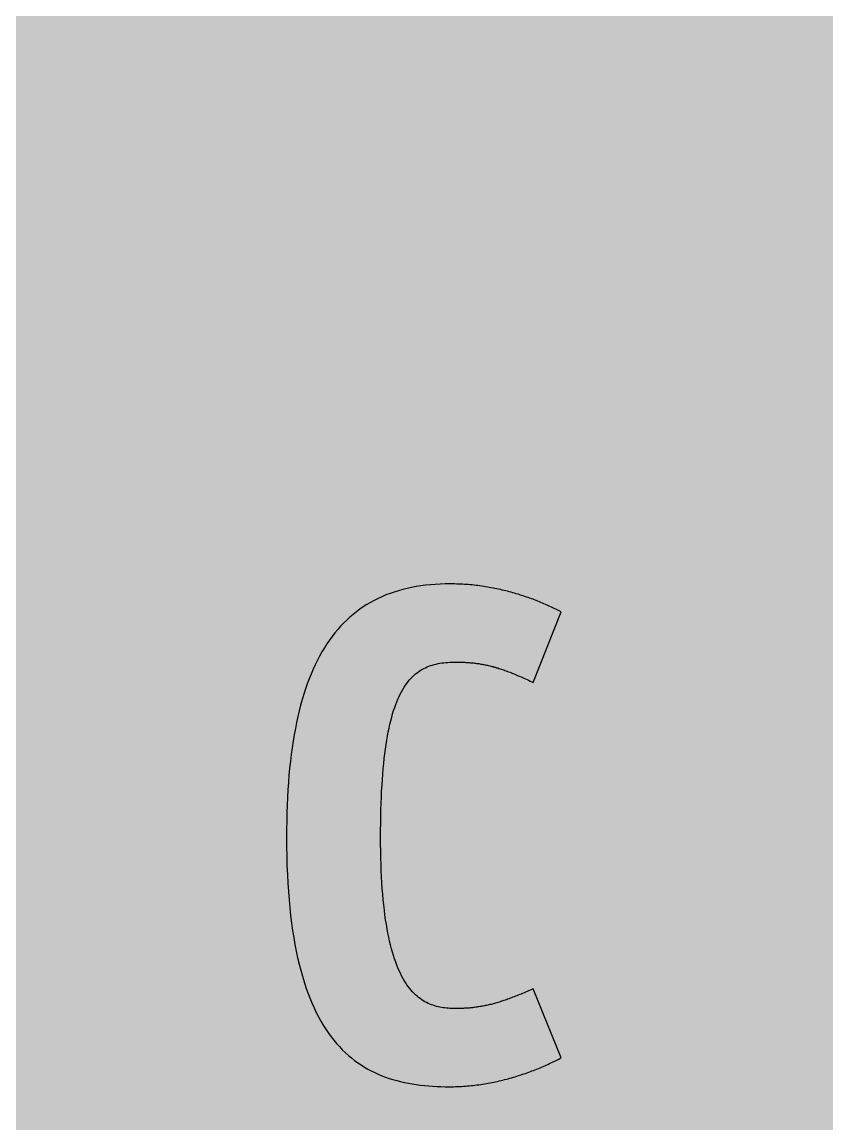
# Model space of a CAD drawing. Header units: millimetres. Extents: x 0 to 212, y 0 to 212.
# Drawn here: x 102.1 to 147.8, y 86.5 to 149.1 of the extents above; entities that cross this region are included whole.
import ezdxf

# ---------------------------------------------------------------- set-up
doc = ezdxf.new("R2010")
doc.units = ezdxf.units.MM

msp = doc.modelspace()

# ---------------------------------------------------------------- hatches: boundary and pattern name
for color, points in [(254, [(14.1633, 0.0536), (13.9878, 0.0533), (13.8125, 0.0559), (13.6373, 0.061), (13.462, 0.0686), (13.2893, 0.0787), (13.114, 0.0914), (12.9413, 0.1041), (12.7686, 0.1219), (12.5959, 0.1397), (12.4231, 0.16), (12.2504, 0.1829), (12.0777, 0.2057), (11.9075, 0.2337), (11.7373, 0.2616), (11.5672, 0.2921), (11.397, 0.3251), (11.2268, 0.3607), (11.0592, 0.3988), (10.8915, 0.4369), (10.7239, 0.4775), (10.5562, 0.5207), (10.3886, 0.5664), (10.2235, 0.6121), (10.0584, 0.6629), (9.8933, 0.7137), (9.7307, 0.7671), (9.5682, 0.8204), (9.4056, 0.8788), (9.2431, 0.9373), (9.083, 0.9982), (8.923, 1.0617), (8.763, 1.1252), (8.6055, 1.1938), (8.4455, 1.2624), (8.2906, 1.331), (8.1331, 1.4046), (7.9781, 1.4783), (7.8232, 1.5545), (7.6708, 1.6332), (7.5184, 1.7145), (7.366, 1.7958), (7.2161, 1.8796), (7.0663, 1.966), (6.919, 2.0523), (6.7716, 2.1438), (6.6243, 2.2352), (6.4795, 2.3266), (6.3348, 2.4232), (6.19, 2.5197), (6.0477, 2.6187), (5.908, 2.7178), (5.7683, 2.8194), (5.6286, 2.9235), (5.4915, 3.0302), (5.3543, 3.1369), (5.2197, 3.2461), (5.0851, 3.3579), (4.953, 3.4722), (4.8209, 3.5865), (4.6914, 3.7033), (4.5644, 3.8202), (4.4348, 3.9395), (4.3104, 4.0615), (4.1859, 4.1859), (4.0615, 4.3104), (3.9395, 4.4348), (3.8202, 4.5618), (3.7033, 4.6914), (3.5865, 4.8209), (3.4722, 4.953), (3.3579, 5.0851), (3.2487, 5.2197), (3.1369, 5.3543), (3.0302, 5.4915), (2.9235, 5.6286), (2.8194, 5.7683), (2.7178, 5.908), (2.6187, 6.0477), (2.5197, 6.19), (2.4232, 6.3348), (2.3266, 6.477), (2.2352, 6.6243), (2.1438, 6.7691), (2.0523, 6.9164), (1.966, 7.0663), (1.8796, 7.2161), (1.7958, 7.366), (1.7145, 7.5184), (1.6332, 7.6708), (1.5545, 7.8232), (1.4783, 7.9781), (1.4046, 8.1331), (1.331, 8.2906), (1.2598, 8.4455), (1.1913, 8.603), (1.1252, 8.763), (1.0592, 8.923), (0.9982, 9.083), (0.9373, 9.2431), (0.8763, 9.4056), (0.8204, 9.5682), (0.7645, 9.7307), (0.7112, 9.8933), (0.6604, 10.0584), (0.6121, 10.2235), (0.5639, 10.3911), (0.5207, 10.5562), (0.4775, 10.7239), (0.4343, 10.8915), (0.3962, 11.0592), (0.3607, 11.2268), (0.3251, 11.397), (0.2921, 11.5672), (0.2616, 11.7373), (0.2311, 11.9075), (0.2057, 12.0802), (0.1803, 12.2504), (0.1575, 12.4231), (0.1372, 12.5959), (0.1194, 12.7686), (0.1041, 12.9413), (0.0889, 13.1166), (0.0787, 13.2893), (0.0686, 13.4645), (0.061, 13.6373), (0.0559, 13.8125), (0.0508, 13.9878), (0.0508, 14.163), (0.0522, 197.6092), (0.0508, 197.7822), (0.0559, 197.9574), (0.061, 198.1327), (0.0686, 198.308), (0.0787, 198.4807), (0.0889, 198.6559), (0.1041, 198.8287), (0.1194, 199.0014), (0.1372, 199.1741), (0.1575, 199.3468), (0.1803, 199.5195), (0.2057, 199.6923), (0.2311, 199.8624), (0.2616, 200.0326), (0.2921, 200.2028), (0.3251, 200.373), (0.3607, 200.5432), (0.3962, 200.7108), (0.4343, 200.8784), (0.4775, 201.0461), (0.5207, 201.2137), (0.5639, 201.3814), (0.6121, 201.5465), (0.6604, 201.7116), (0.7112, 201.8767), (0.7645, 202.0392), (0.8204, 202.2018), (0.8763, 202.3643), (0.9373, 202.5269), (0.9982, 202.6869), (1.0592, 202.8469), (1.1252, 203.007), (1.1913, 203.1644), (1.2598, 203.3245), (1.331, 203.4794), (1.4046, 203.6369), (1.4783, 203.7918), (1.5545, 203.9468), (1.6332, 204.0992), (1.7145, 204.2516), (1.7958, 204.404), (1.8796, 204.5538), (1.966, 204.7037), (2.0523, 204.851), (2.1438, 204.9983), (2.2352, 205.1456), (2.3266, 205.2904), (2.4232, 205.4352), (2.5197, 205.58), (2.6187, 205.7222), (2.7178, 205.8619), (2.8194, 206.0016), (2.9235, 206.1413), (3.0302, 206.2785), (3.1369, 206.4156), (3.2487, 206.5503), (3.3579, 206.6849), (3.4722, 206.817), (3.5865, 206.949), (3.7033, 207.0786), (3.8202, 207.2056), (3.9395, 207.3351), (4.0615, 207.4596), (4.1859, 207.584), (4.3104, 207.7085), (4.4348, 207.8304), (4.5644, 207.9498), (4.6914, 208.0666), (4.8209, 208.1835), (4.953, 208.2978), (5.0851, 208.4121), (5.2197, 208.5213), (5.3543, 208.6331), (5.4915, 208.7397), (5.6286, 208.8464), (5.7683, 208.9506), (5.908, 209.0522), (6.0477, 209.1512), (6.19, 209.2503), (6.3348, 209.3468), (6.4795, 209.4433), (6.6243, 209.5348), (6.7716, 209.6262), (6.919, 209.7176), (7.0663, 209.804), (7.2161, 209.8904), (7.366, 209.9742), (7.5184, 210.0555), (7.6708, 210.1367), (7.8232, 210.2155), (7.9781, 210.2917), (8.1331, 210.3653), (8.2906, 210.439), (8.4455, 210.5101), (8.6055, 210.5787), (8.763, 210.6447), (8.923, 210.7108), (9.083, 210.7717), (9.2431, 210.8327), (9.4056, 210.8937), (9.5682, 210.9495), (9.7307, 211.0054), (9.8933, 211.0588), (10.0584, 211.1096), (10.2235, 211.1578), (10.3886, 211.2061), (10.5562, 211.2493), (10.7239, 211.2924), (10.8915, 211.3356), (11.0592, 211.3737), (11.2268, 211.4093), (11.397, 211.4448), (11.5672, 211.4779), (11.7373, 211.5083), (11.9075, 211.5388), (12.0777, 211.5642), (12.2504, 211.5896), (12.4231, 211.6125), (12.5959, 211.6328), (12.7686, 211.6506), (12.9413, 211.6658), (13.114, 211.6811), (13.2893, 211.6912), (13.462, 211.7014), (13.6373, 211.709), (13.8125, 211.7141), (13.9878, 211.7192), (14.163, 211.7192), (197.6078, 211.7203), (197.7822, 211.7192), (197.9574, 211.7141), (198.1327, 211.709), (198.3054, 211.7014), (198.4807, 211.6912), (198.6534, 211.6811), (198.8287, 211.6658), (199.0014, 211.6506), (199.1741, 211.6328), (199.3468, 211.6125), (199.5195, 211.5896), (199.6897, 211.5642), (199.8624, 211.5388), (200.0326, 211.5083), (200.2028, 211.4779), (200.373, 211.4448), (200.5432, 211.4093), (200.7108, 211.3737), (200.8784, 211.3356), (201.0461, 211.2924), (201.2137, 211.2493), (201.3788, 211.2061), (201.5465, 211.1578), (201.7116, 211.1096), (201.8767, 211.0588), (202.0392, 211.0054), (202.2018, 210.9495), (202.3643, 210.8937), (202.5269, 210.8327), (202.6869, 210.7717), (202.8469, 210.7108), (203.007, 210.6447), (203.167, 210.5787), (203.3245, 210.5101), (203.4794, 210.439), (203.6369, 210.3653), (203.7918, 210.2917), (203.9468, 210.2155), (204.0992, 210.1367), (204.2516, 210.0555), (204.404, 209.9742), (204.5538, 209.8904), (204.7037, 209.804), (204.8535, 209.7176), (205.0009, 209.6262), (205.1456, 209.5348), (205.293, 209.4433), (205.4352, 209.3468), (205.58, 209.2503), (205.7222, 209.1512), (205.8619, 209.0522), (206.0016, 208.9506), (206.1413, 208.8464), (206.2785, 208.7397), (206.4156, 208.6331), (206.5503, 208.5213), (206.6849, 208.4121), (206.817, 208.2978), (206.949, 208.1835), (207.0786, 208.0666), (207.2081, 207.9498), (207.3351, 207.8304), (207.4596, 207.7085), (207.584, 207.584), (207.7085, 207.4596), (207.8304, 207.3351), (207.9498, 207.2056), (208.0666, 207.0786), (208.1835, 206.949), (208.2978, 206.817), (208.4121, 206.6849), (208.5238, 206.5503), (208.6331, 206.4156), (208.7397, 206.2785), (208.8464, 206.1413), (208.9506, 206.0016), (209.0522, 205.8619), (209.1512, 205.7222), (209.2503, 205.58), (209.3468, 205.4352), (209.4433, 205.2904), (209.5348, 205.1456), (209.6262, 204.9983), (209.7176, 204.851), (209.804, 204.7037), (209.8904, 204.5538), (209.9742, 204.404), (210.0555, 204.2516), (210.1367, 204.0992), (210.2155, 203.9468), (210.2917, 203.7918), (210.3653, 203.6369), (210.439, 203.4794), (210.5076, 203.3245), (210.5762, 203.1644), (210.6447, 203.007), (210.7082, 202.8469), (210.7717, 202.6869), (210.8327, 202.5269), (210.8911, 202.3643), (210.9495, 202.2018), (211.0029, 202.0392), (211.0562, 201.8767), (211.107, 201.7116), (211.1578, 201.5465), (211.2035, 201.3814), (211.2493, 201.2137), (211.2924, 201.0461), (211.3331, 200.8784), (211.3712, 200.7108), (211.4093, 200.5432), (211.4448, 200.373), (211.4779, 200.2028), (211.5083, 200.0326), (211.5363, 199.8624), (211.5642, 199.6923), (211.5871, 199.5195), (211.6099, 199.3468), (211.6303, 199.1741), (211.648, 199.0014), (211.6658, 198.8287), (211.6785, 198.6559), (211.6912, 198.4807), (211.7014, 198.308), (211.709, 198.1327), (211.7141, 197.9574), (211.7166, 197.7822), (211.7166, 197.6069), (211.7189, 14.1647), (211.7166, 13.9878), (211.7141, 13.8125), (211.709, 13.6373), (211.7014, 13.4645), (211.6912, 13.2893), (211.6785, 13.1166), (211.6658, 12.9413), (211.648, 12.7686), (211.6303, 12.5959), (211.6099, 12.4231), (211.5871, 12.2504), (211.5642, 12.0802), (211.5363, 11.9075), (211.5083, 11.7373), (211.4779, 11.5672), (211.4448, 11.397), (211.4093, 11.2268), (211.3712, 11.0592), (211.3331, 10.8915), (211.2924, 10.7239), (211.2493, 10.5562), (211.2035, 10.3911), (211.1578, 10.2235), (211.107, 10.0584), (211.0562, 9.8933), (211.0029, 9.7307), (210.9495, 9.5682), (210.8911, 9.4056), (210.8327, 9.2431), (210.7717, 9.083), (210.7082, 8.923), (210.6447, 8.763), (210.5762, 8.603), (210.5076, 8.4455), (210.439, 8.2906), (210.3653, 8.1331), (210.2917, 7.9781), (210.2155, 7.8232), (210.1367, 7.6708), (210.0555, 7.5184), (209.9742, 7.366), (209.8904, 7.2161), (209.804, 7.0663), (209.7176, 6.9164), (209.6262, 6.7691), (209.5348, 6.6243), (209.4433, 6.477), (209.3468, 6.3348), (209.2503, 6.19), (209.1512, 6.0477), (209.0522, 5.908), (208.9506, 5.7683), (208.8464, 5.6286), (208.7397, 5.4915), (208.6331, 5.3543), (208.5238, 5.2197), (208.4121, 5.0851), (208.2978, 4.953), (208.1835, 4.8209), (208.0666, 4.6914), (207.9498, 4.5618), (207.8304, 4.4348), (207.7085, 4.3104), (207.584, 4.1859), (207.4596, 4.0615), (207.3351, 3.9395), (207.2081, 3.8202), (207.0786, 3.7033), (206.949, 3.5865), (206.817, 3.4722), (206.6849, 3.3579), (206.5503, 3.2461), (206.4156, 3.1369), (206.2785, 3.0302), (206.1413, 2.9235), (206.0016, 2.8194), (205.8619, 2.7178), (205.7222, 2.6187), (205.58, 2.5197), (205.4352, 2.4232), (205.293, 2.3266), (205.1456, 2.2352), (205.0009, 2.1438), (204.8535, 2.0523), (204.7037, 1.966), (204.5538, 1.8796), (204.404, 1.7958), (204.2516, 1.7145), (204.0992, 1.6332), (203.9468, 1.5545), (203.7918, 1.4783), (203.6369, 1.4046), (203.4794, 1.331), (203.3245, 1.2624), (203.167, 1.1938), (203.007, 1.1252), (202.8469, 1.0617), (202.6869, 0.9982), (202.5269, 0.9373), (202.3643, 0.8788), (202.2018, 0.8204), (202.0392, 0.7671), (201.8767, 0.7137), (201.7116, 0.6629), (201.5465, 0.6121), (201.3788, 0.5664), (201.2137, 0.5207), (201.0461, 0.4775), (200.8784, 0.4369), (200.7108, 0.3988), (200.5432, 0.3607), (200.373, 0.3251), (200.2028, 0.2921), (200.0326, 0.2616), (199.8624, 0.2337), (199.6897, 0.2057), (199.5195, 0.1829), (199.3468, 0.16), (199.1741, 0.1397), (199.0014, 0.1219), (198.8287, 0.1041), (198.6534, 0.0914), (198.4807, 0.0787), (198.3054, 0.0686), (198.1327, 0.061), (197.9574, 0.0559), (197.7822, 0.0533), (197.6069, 0.0533)]), (144, [(14.1633, 5.3453), (13.9344, 5.3467), (13.7084, 5.3543), (13.4849, 5.3696), (13.2613, 5.3899), (13.0378, 5.4153), (12.8194, 5.4458), (12.6009, 5.4813), (12.385, 5.522), (12.1717, 5.5702), (11.9583, 5.621), (11.7475, 5.6794), (11.5392, 5.7404), (11.3335, 5.8064), (11.1303, 5.8801), (10.9296, 5.9563), (10.729, 6.0376), (10.5334, 6.1239), (10.3378, 6.2128), (10.1473, 6.3094), (9.9593, 6.4084), (9.7714, 6.5126), (9.5885, 6.6218), (9.4082, 6.7335), (9.2304, 6.8504), (9.0576, 6.9698), (8.8849, 7.0968), (8.7173, 7.2238), (8.5522, 7.3584), (8.3896, 7.4955), (8.2321, 7.6352), (8.0772, 7.78), (7.9273, 7.9273), (7.7775, 8.0772), (7.6352, 8.2321), (7.493, 8.3922), (7.3558, 8.5522), (7.2238, 8.7173), (7.0942, 8.8875), (6.9698, 9.0576), (6.8504, 9.2329), (6.7335, 9.4107), (6.6192, 9.591), (6.5126, 9.7739), (6.4084, 9.9593), (6.3068, 10.1473), (6.2128, 10.3403), (6.1214, 10.5334), (6.035, 10.7315), (5.9538, 10.9296), (5.8776, 11.1303), (5.8064, 11.3335), (5.7404, 11.5418), (5.6769, 11.75), (5.621, 11.9583), (5.5677, 12.1717), (5.522, 12.385), (5.4813, 12.6009), (5.4432, 12.8194), (5.4127, 13.0404), (5.3873, 13.2613), (5.3696, 13.4849), (5.3543, 13.7084), (5.3467, 13.937), (5.3416, 14.163), (5.3439, 197.6092), (5.3467, 197.8355), (5.3543, 198.0616), (5.3696, 198.2851), (5.3873, 198.5086), (5.4127, 198.7321), (5.4432, 198.9506), (5.4813, 199.169), (5.522, 199.3849), (5.5677, 199.5983), (5.621, 199.8116), (5.6769, 200.0225), (5.7404, 200.2307), (5.8064, 200.4365), (5.8776, 200.6397), (5.9538, 200.8403), (6.035, 201.041), (6.1214, 201.2366), (6.2128, 201.4322), (6.3068, 201.6227), (6.4084, 201.8106), (6.5126, 201.9986), (6.6192, 202.1815), (6.7335, 202.3618), (6.8504, 202.5396), (6.9698, 202.7123), (7.0942, 202.885), (7.2238, 203.0527), (7.3558, 203.2178), (7.493, 203.3803), (7.6352, 203.5378), (7.7775, 203.6928), (7.9273, 203.8426), (8.0772, 203.9925), (8.2321, 204.1347), (8.3896, 204.277), (8.5522, 204.4141), (8.7173, 204.5462), (8.8849, 204.6757), (9.0576, 204.8002), (9.2304, 204.9196), (9.4082, 205.0364), (9.5885, 205.1507), (9.7714, 205.2574), (9.9593, 205.3615), (10.1473, 205.4631), (10.3378, 205.5571), (10.5334, 205.6486), (10.729, 205.7349), (10.9296, 205.8162), (11.1303, 205.8924), (11.3335, 205.9635), (11.5392, 206.0296), (11.7475, 206.0931), (11.9583, 206.1489), (12.1717, 206.2023), (12.385, 206.248), (12.6009, 206.2886), (12.8194, 206.3267), (13.0378, 206.3572), (13.2613, 206.3826), (13.4849, 206.4004), (13.7084, 206.4156), (13.9344, 206.4233), (14.163, 206.4283), (197.6078, 206.4286), (197.833, 206.4233), (198.0616, 206.4156), (198.2851, 206.4004), (198.5086, 206.3826), (198.7296, 206.3572), (198.9506, 206.3267), (199.169, 206.2886), (199.3849, 206.248), (199.5983, 206.2023), (199.8116, 206.1489), (200.0199, 206.0931), (200.2282, 206.0296), (200.4365, 205.9635), (200.6397, 205.8924), (200.8403, 205.8162), (201.0385, 205.7349), (201.2366, 205.6486), (201.4296, 205.5571), (201.6227, 205.4631), (201.8106, 205.3615), (201.996, 205.2574), (202.1789, 205.1507), (202.3593, 205.0364), (202.5371, 204.9196), (202.7123, 204.8002), (202.8825, 204.6757), (203.0527, 204.5462), (203.2178, 204.4141), (203.3778, 204.277), (203.5378, 204.1347), (203.6928, 203.9925), (203.8426, 203.8426), (203.9899, 203.6928), (204.1347, 203.5378), (204.2744, 203.3803), (204.4116, 203.2178), (204.5462, 203.0527), (204.6732, 202.885), (204.8002, 202.7123), (204.9196, 202.5396), (205.0364, 202.3618), (205.1482, 202.1815), (205.2574, 201.9986), (205.3615, 201.8106), (205.4606, 201.6227), (205.5571, 201.4322), (205.646, 201.2366), (205.7324, 201.041), (205.8137, 200.8403), (205.8899, 200.6397), (205.9635, 200.4365), (206.0296, 200.2307), (206.0905, 200.0225), (206.1489, 199.8116), (206.1997, 199.5983), (206.248, 199.3849), (206.2886, 199.169), (206.3242, 198.9506), (206.3547, 198.7321), (206.3801, 198.5086), (206.4004, 198.2851), (206.4156, 198.0616), (206.4233, 197.8355), (206.4258, 197.6069), (206.4272, 14.1647), (206.4233, 13.937), (206.4156, 13.7084), (206.4004, 13.4849), (206.3801, 13.2613), (206.3547, 13.0404), (206.3242, 12.8194), (206.2886, 12.6009), (206.248, 12.385), (206.1997, 12.1717), (206.1489, 11.9583), (206.0905, 11.75), (206.0296, 11.5418), (205.9635, 11.3335), (205.8899, 11.1303), (205.8137, 10.9296), (205.7324, 10.7315), (205.646, 10.5334), (205.5571, 10.3403), (205.4606, 10.1473), (205.3615, 9.9593), (205.2574, 9.7739), (205.1482, 9.591), (205.0364, 9.4107), (204.9196, 9.2329), (204.8002, 9.0576), (204.6732, 8.8875), (204.5462, 8.7173), (204.4116, 8.5522), (204.2744, 8.3922), (204.1347, 8.2321), (203.9899, 8.0772), (203.8426, 7.9273), (203.6928, 7.78), (203.5378, 7.6352), (203.3778, 7.4955), (203.2178, 7.3584), (203.0527, 7.2238), (202.8825, 7.0968), (202.7123, 6.9698), (202.5371, 6.8504), (202.3593, 6.7335), (202.1789, 6.6218), (201.996, 6.5126), (201.8106, 6.4084), (201.6227, 6.3094), (201.4296, 6.2128), (201.2366, 6.1239), (201.0385, 6.0376), (200.8403, 5.9563), (200.6397, 5.8801), (200.4365, 5.8064), (200.2282, 5.7404), (200.0199, 5.6794), (199.8116, 5.621), (199.5983, 5.5702), (199.3849, 5.522), (199.169, 5.4813), (198.9506, 5.4458), (198.7296, 5.4153), (198.5086, 5.3899), (198.2851, 5.3696), (198.0616, 5.3543), (197.833, 5.3467), (197.6069, 5.3442)]), (254, [(31.8022, 179.9703), (179.9689, 179.9703), (179.9689, 31.8036), (31.8022, 31.8036)]), (59, [(126.6832, 93.0448), (126.586, 93.0453), (126.4869, 93.0478), (126.3904, 93.0504), (126.2939, 93.058), (126.1974, 93.0656), (126.1008, 93.0758), (126.0043, 93.0885), (125.9078, 93.1037), (125.8113, 93.1215), (125.7148, 93.1418), (125.6208, 93.1672), (125.5243, 93.1951), (125.4303, 93.2256), (125.3363, 93.2586), (125.2423, 93.2967), (125.1483, 93.3374), (125.0569, 93.3831), (124.9655, 93.4314), (124.874, 93.4847), (124.7851, 93.5431), (124.6962, 93.6066), (124.6073, 93.6727), (124.521, 93.7463), (124.4346, 93.8225), (124.3508, 93.9038), (124.267, 93.9927), (124.1831, 94.0841), (124.1019, 94.1832), (124.0231, 94.2873), (123.9444, 94.3991), (123.8656, 94.5159), (123.792, 94.6379), (123.7158, 94.7674), (123.6447, 94.902), (123.5735, 95.0443), (123.5024, 95.1941), (123.4364, 95.3516), (123.3703, 95.5142), (123.3068, 95.6843), (123.2433, 95.8621), (123.1824, 96.0476), (123.124, 96.2431), (123.0681, 96.4438), (123.0147, 96.6546), (122.9614, 96.8705), (122.9131, 97.0966), (122.8649, 97.3328), (122.8192, 97.5766), (122.776, 97.8281), (122.7353, 98.0897), (122.6972, 98.359), (122.6617, 98.6409), (122.6287, 98.9305), (122.5982, 99.2276), (122.5702, 99.5375), (122.5448, 99.855), (122.5245, 100.1852), (122.5042, 100.523), (122.4864, 100.8736), (122.4737, 101.2317), (122.4636, 101.6025), (122.4559, 101.9835), (122.4509, 102.3772), (122.4483, 102.7811), (122.4509, 103.1875), (122.4534, 103.5812), (122.461, 103.9673), (122.4686, 104.3407), (122.4813, 104.7039), (122.494, 105.0544), (122.5093, 105.3973), (122.5296, 105.73), (122.5499, 106.0526), (122.5728, 106.365), (122.5982, 106.6673), (122.6261, 106.9594), (122.6566, 107.2439), (122.6896, 107.5182), (122.7252, 107.7849), (122.7607, 108.0414), (122.8014, 108.2878), (122.842, 108.5266), (122.8852, 108.7577), (122.9309, 108.9812), (122.9792, 109.1946), (123.03, 109.4003), (123.0808, 109.5985), (123.1341, 109.789), (123.19, 109.9718), (123.2484, 110.1471), (123.3094, 110.3147), (123.3703, 110.4748), (123.4364, 110.6272), (123.5024, 110.7745), (123.5685, 110.9142), (123.6396, 111.0488), (123.7107, 111.1758), (123.7844, 111.2977), (123.8606, 111.412), (123.9368, 111.5187), (124.0155, 111.6228), (124.0968, 111.7194), (124.1781, 111.8108), (124.2619, 111.8972), (124.3482, 111.9784), (124.4346, 112.0546), (124.5235, 112.1258), (124.6149, 112.1918), (124.7064, 112.2528), (124.8004, 112.3086), (124.8969, 112.362), (124.9934, 112.4102), (125.0925, 112.4534), (125.1915, 112.4941), (125.2931, 112.5296), (125.3947, 112.5626), (125.4989, 112.5931), (125.6055, 112.6185), (125.7122, 112.6414), (125.8214, 112.6617), (125.9307, 112.6795), (126.0424, 112.6922), (126.1542, 112.7049), (126.2685, 112.7125), (126.3828, 112.7201), (126.4996, 112.7252), (126.6165, 112.7277), (126.7333, 112.7277), (126.7993, 112.7277), (126.8628, 112.7277), (126.9263, 112.7277), (126.9873, 112.7252), (127.0508, 112.7252), (127.1143, 112.7227), (127.1753, 112.7201), (127.2362, 112.7176), (127.2997, 112.715), (127.3607, 112.7125), (127.4216, 112.7074), (127.4826, 112.7023), (127.5436, 112.6973), (127.6045, 112.6922), (127.6655, 112.6871), (127.7239, 112.682), (127.7849, 112.6744), (127.8458, 112.6668), (127.9068, 112.6592), (127.9677, 112.6515), (128.0287, 112.6414), (128.0897, 112.6312), (128.1506, 112.6211), (128.2116, 112.6109), (128.2725, 112.6007), (128.336, 112.588), (128.397, 112.5753), (128.458, 112.5626), (128.5215, 112.5499), (128.585, 112.5347), (128.6485, 112.5195), (128.712, 112.5042), (128.7755, 112.4864), (128.839, 112.4712), (128.905, 112.4509), (128.971, 112.4331), (129.0371, 112.4128), (129.1031, 112.395), (129.1717, 112.3721), (129.2377, 112.3518), (129.3063, 112.329), (129.3749, 112.3061), (129.446, 112.2807), (129.5171, 112.2553), (129.5883, 112.2299), (129.6594, 112.2045), (129.733, 112.1766), (129.8067, 112.1486), (129.8804, 112.1181), (129.9566, 112.0877), (130.0328, 112.0572), (130.1115, 112.0242), (130.1902, 111.9937), (130.269, 111.9581), (130.3503, 111.9226), (130.4315, 111.887), (130.5128, 111.8514), (130.5966, 111.8133), (130.683, 111.7752), (130.7694, 111.7346), (130.8557, 111.694), (130.9446, 111.6508), (131.0335, 111.6076), (131.125, 111.5644), (132.7146, 115.5869), (132.6363, 115.6259), (132.5575, 115.664), (132.4788, 115.7046), (132.4, 115.7427), (132.3188, 115.7808), (132.2375, 115.8215), (132.1537, 115.8596), (132.0724, 115.8977), (131.9886, 115.9358), (131.9047, 115.9739), (131.8184, 116.0094), (131.732, 116.0475), (131.6457, 116.0831), (131.5568, 116.1186), (131.4704, 116.1567), (131.379, 116.1923), (131.2901, 116.2253), (131.1986, 116.2609), (131.1097, 116.2964), (131.0157, 116.3295), (130.9243, 116.3625), (130.8303, 116.3955), (130.7363, 116.4285), (130.6424, 116.4615), (130.5458, 116.492), (130.4519, 116.5225), (130.3553, 116.553), (130.2588, 116.5835), (130.1598, 116.6114), (130.0607, 116.6419), (129.9616, 116.6698), (129.8626, 116.6978), (129.7635, 116.7232), (129.6619, 116.7511), (129.5603, 116.7765), (129.4587, 116.8019), (129.3571, 116.8248), (129.253, 116.8502), (129.1514, 116.873), (129.0472, 116.8933), (128.9431, 116.9162), (128.8364, 116.9365), (128.7323, 116.9568), (128.6256, 116.9746), (128.5189, 116.9949), (128.4122, 117.0127), (128.3056, 117.028), (128.1963, 117.0432), (128.0897, 117.0584), (127.9804, 117.0737), (127.8712, 117.0864), (127.762, 117.0991), (127.6528, 117.1118), (127.541, 117.1219), (127.4293, 117.1321), (127.32, 117.1397), (127.2083, 117.1473), (127.0965, 117.155), (126.9848, 117.16), (126.8705, 117.1651), (126.7587, 117.1677), (126.6444, 117.1702), (126.5301, 117.1727), (126.4183, 117.1727), (126.1237, 117.1702), (125.8367, 117.16), (125.5522, 117.1448), (125.2753, 117.1219), (125.001, 117.094), (124.7318, 117.0584), (124.4676, 117.0178), (124.2085, 116.9695), (123.9545, 116.9137), (123.7056, 116.8527), (123.4592, 116.7867), (123.2179, 116.7105), (122.9843, 116.6292), (122.7531, 116.5428), (122.5271, 116.4463), (122.3061, 116.3447), (122.0876, 116.238), (121.8768, 116.1212), (121.6685, 115.9993), (121.4653, 115.8697), (121.2672, 115.7351), (121.0742, 115.5903), (120.8862, 115.4405), (120.7033, 115.283), (120.523, 115.1204), (120.3477, 114.9477), (120.1776, 114.7699), (120.0125, 114.5845), (119.8524, 114.3914), (119.6975, 114.1908), (119.5451, 113.9825), (119.3978, 113.7666), (119.2555, 113.5431), (119.1184, 113.3145), (118.9863, 113.0757), (118.8568, 112.8319), (118.7323, 112.5804), (118.6155, 112.3188), (118.4986, 112.0521), (118.3894, 111.7752), (118.2853, 111.4933), (118.1837, 111.2012), (118.0871, 110.904), (117.9957, 110.5967), (117.9068, 110.2843), (117.8255, 109.9617), (117.7468, 109.6315), (117.6731, 109.2937), (117.6045, 108.9482), (117.5385, 108.5926), (117.4775, 108.2319), (117.4217, 107.8611), (117.3709, 107.4852), (117.3251, 107.0966), (117.282, 106.7029), (117.2439, 106.3015), (117.2108, 105.8901), (117.1829, 105.471), (117.1575, 105.0442), (117.1372, 104.6074), (117.1219, 104.1629), (117.1118, 103.7107), (117.1042, 103.251), (117.1042, 102.7811), (117.1067, 102.2325), (117.1143, 101.6965), (117.1296, 101.1758), (117.1499, 100.6678), (117.1753, 100.1725), (117.2083, 99.6925), (117.2464, 99.2226), (117.287, 98.7679), (117.3353, 98.3259), (117.3912, 97.8941), (117.4496, 97.4776), (117.5131, 97.0712), (117.5817, 96.6749), (117.6579, 96.2939), (117.7366, 95.9231), (117.8204, 95.565), (117.9093, 95.217), (118.0033, 94.8792), (118.1024, 94.554), (118.2065, 94.2391), (118.3132, 93.9343), (118.4275, 93.6422), (118.5443, 93.3577), (118.6663, 93.0834), (118.7907, 92.8218), (118.9228, 92.5678), (119.0549, 92.3239), (119.1946, 92.0902), (119.3368, 91.8642), (119.4841, 91.6483), (119.634, 91.4425), (119.7889, 91.2444), (119.9464, 91.0565), (120.109, 90.8761), (120.2741, 90.7034), (120.4443, 90.5383), (120.617, 90.3834), (120.7922, 90.2335), (120.9726, 90.0938), (121.1555, 89.9617), (121.3409, 89.8347), (121.5288, 89.7179), (121.7219, 89.6061), (121.9175, 89.502), (122.1156, 89.4029), (122.3188, 89.3115), (122.522, 89.2277), (122.7277, 89.1489), (122.9385, 89.0753), (123.1519, 89.0092), (123.3653, 88.9483), (123.5837, 88.8924), (123.8021, 88.8416), (124.0257, 88.7984), (124.2492, 88.7578), (124.4778, 88.7222), (124.7064, 88.6917), (124.9375, 88.6663), (125.1687, 88.646), (125.4049, 88.6282), (125.6411, 88.6155), (125.8799, 88.6054), (126.1212, 88.6003), (126.3625, 88.6003), (126.4768, 88.6003), (126.5911, 88.6028), (126.7028, 88.6054), (126.8171, 88.6079), (126.9289, 88.613), (127.0406, 88.6181), (127.1524, 88.6257), (127.2642, 88.6333), (127.3734, 88.6409), (127.4851, 88.6511), (127.5944, 88.6612), (127.7036, 88.6739), (127.8128, 88.6866), (127.922, 88.6993), (128.0287, 88.7146), (128.1379, 88.7298), (128.2446, 88.7451), (128.3513, 88.7628), (128.458, 88.7806), (128.5646, 88.7984), (128.6688, 88.8187), (128.7729, 88.839), (128.8796, 88.8594), (128.9812, 88.8822), (129.0853, 88.9025), (129.1895, 88.9279), (129.2911, 88.9508), (129.3927, 88.9762), (129.4943, 89.0016), (129.5959, 89.027), (129.6975, 89.0549), (129.7965, 89.0829), (129.8956, 89.1108), (129.9947, 89.1388), (130.0937, 89.1692), (130.1928, 89.1997), (130.2893, 89.2302), (130.3858, 89.2607), (130.4823, 89.2937), (130.5789, 89.3242), (130.6754, 89.3572), (130.7694, 89.3928), (130.8633, 89.4258), (130.9573, 89.4613), (131.0513, 89.4944), (131.1427, 89.5299), (131.2367, 89.568), (131.3282, 89.6036), (131.4171, 89.6391), (131.5085, 89.6772), (131.5974, 89.7153), (131.6888, 89.7534), (131.7752, 89.7915), (131.8641, 89.8322), (131.953, 89.8703), (132.0394, 89.9109), (132.1257, 89.9516), (132.2121, 89.9897), (132.2959, 90.0303), (132.3823, 90.0735), (132.4661, 90.1141), (132.5474, 90.1548), (132.6312, 90.1979), (132.7125, 90.2386), (131.1271, 94.1571), (131.0335, 94.1172), (130.9446, 94.0791), (130.8557, 94.041), (130.7694, 94.0029), (130.683, 93.9673), (130.5992, 93.9317), (130.5154, 93.8987), (130.4341, 93.8657), (130.3528, 93.8327), (130.2715, 93.7997), (130.1928, 93.7692), (130.1166, 93.7387), (130.0378, 93.7082), (129.9616, 93.6803), (129.888, 93.6523), (129.8143, 93.6244), (129.7407, 93.599), (129.667, 93.5711), (129.5959, 93.5457), (129.5248, 93.5228), (129.4562, 93.4974), (129.3876, 93.4745), (129.319, 93.4542), (129.2504, 93.4314), (129.1819, 93.411), (129.1158, 93.3907), (129.0498, 93.3704), (128.9837, 93.3526), (128.9177, 93.3323), (128.8542, 93.3145), (128.7882, 93.2993), (128.7247, 93.2815), (128.6612, 93.2663), (128.5977, 93.251), (128.5342, 93.2358), (128.4732, 93.2231), (128.4097, 93.2078), (128.3462, 93.1951), (128.2852, 93.1824), (128.2217, 93.1723), (128.1608, 93.1596), (128.0998, 93.1494), (128.0363, 93.1393), (127.9754, 93.1316), (127.9119, 93.1215), (127.8509, 93.1139), (127.7874, 93.1062), (127.7264, 93.0986), (127.6629, 93.091), (127.5994, 93.0859), (127.5385, 93.0783), (127.475, 93.0732), (127.4115, 93.0681), (127.348, 93.0631), (127.2819, 93.0605), (127.2184, 93.0554), (127.1524, 93.0529), (127.0864, 93.0504), (127.0203, 93.0478), (126.9543, 93.0478), (126.8882, 93.0453), (126.8197, 93.0453), (126.7511, 93.0427), (126.6825, 93.0427)])]:
    msp.add_hatch(color=color).paths.add_polyline_path(points)
h = msp.add_hatch(color=59)
h.paths.add_polyline_path([(135.0437, 116.6453), (135.0437, 112.4119), (138.2187, 112.4119), (138.2187, 89.13), (143.4042, 89.13), (143.4042, 116.6453)])
edge = h.paths.add_edge_path(flags=16)
edge.add_line((137.2126, 125.324), (137.2133, 125.2271))
edge.add_line((137.2133, 125.2271), (137.2159, 125.1306))
edge.add_line((137.2159, 125.1306), (137.221, 125.0366))
edge.add_line((137.221, 125.0366), (137.2286, 124.9426))
edge.add_line((137.2286, 124.9426), (137.2387, 124.8486))
edge.add_line((137.2387, 124.8486), (137.2514, 124.7572))
edge.add_line((137.2514, 124.7572), (137.2641, 124.6657))
edge.add_line((137.2641, 124.6657), (137.2819, 124.5743))
edge.add_line((137.2819, 124.5743), (137.2997, 124.4854))
edge.add_line((137.2997, 124.4854), (137.32, 124.399))
edge.add_line((137.32, 124.399), (137.3429, 124.3101))
edge.add_line((137.3429, 124.3101), (137.3657, 124.2238))
edge.add_line((137.3657, 124.2238), (137.3937, 124.14))
edge.add_line((137.3937, 124.14), (137.4216, 124.0536))
edge.add_line((137.4216, 124.0536), (137.4521, 123.9723))
edge.add_line((137.4521, 123.9723), (137.4826, 123.8885))
edge.add_line((137.4826, 123.8885), (137.5181, 123.8098))
edge.add_line((137.5181, 123.8098), (137.5537, 123.7285))
edge.add_line((137.5537, 123.7285), (137.5918, 123.6497))
edge.add_line((137.5918, 123.6497), (137.6299, 123.5735))
edge.add_line((137.6299, 123.5735), (137.6705, 123.4973))
edge.add_line((137.6705, 123.4973), (137.7137, 123.4237))
edge.add_line((137.7137, 123.4237), (137.7594, 123.35))
edge.add_line((137.7594, 123.35), (137.8052, 123.2764))
edge.add_line((137.8052, 123.2764), (137.8534, 123.2052))
edge.add_line((137.8534, 123.2052), (137.9042, 123.1367))
edge.add_line((137.9042, 123.1367), (137.955, 123.0681))
edge.add_line((137.955, 123.0681), (138.0084, 123.002))
edge.add_line((138.0084, 123.002), (138.0642, 122.936))
edge.add_line((138.0642, 122.936), (138.1201, 122.8725))
edge.add_line((138.1201, 122.8725), (138.1785, 122.8115))
edge.add_line((138.1785, 122.8115), (138.237, 122.7506))
edge.add_line((138.237, 122.7506), (138.2979, 122.6896))
edge.add_line((138.2979, 122.6896), (138.3589, 122.6312))
edge.add_line((138.3589, 122.6312), (138.4249, 122.5753))
edge.add_line((138.4249, 122.5753), (138.4884, 122.522))
edge.add_line((138.4884, 122.522), (138.557, 122.4686))
edge.add_line((138.557, 122.4686), (138.623, 122.4178))
edge.add_line((138.623, 122.4178), (138.6942, 122.367))
edge.add_line((138.6942, 122.367), (138.7653, 122.3188))
edge.add_line((138.7653, 122.3188), (138.8364, 122.2731))
edge.add_line((138.8364, 122.2731), (138.9101, 122.2273))
edge.add_line((138.9101, 122.2273), (138.9837, 122.1842))
edge.add_line((138.9837, 122.1842), (139.0599, 122.1435))
edge.add_line((139.0599, 122.1435), (139.1387, 122.1029))
edge.add_line((139.1387, 122.1029), (139.2174, 122.0673))
edge.add_line((139.2174, 122.0673), (139.2961, 122.0318))
edge.add_line((139.2961, 122.0318), (139.3774, 121.9962))
edge.add_line((139.3774, 121.9962), (139.4587, 121.9657))
edge.add_line((139.4587, 121.9657), (139.5425, 121.9352))
edge.add_line((139.5425, 121.9352), (139.6263, 121.9073))
edge.add_line((139.6263, 121.9073), (139.7102, 121.8794))
edge.add_line((139.7102, 121.8794), (139.7965, 121.8565))
edge.add_line((139.7965, 121.8565), (139.8854, 121.8336))
edge.add_line((139.8854, 121.8336), (139.9743, 121.8133))
edge.add_line((139.9743, 121.8133), (140.0632, 121.7955))
edge.add_line((140.0632, 121.7955), (140.1521, 121.7778))
edge.add_line((140.1521, 121.7778), (140.2436, 121.7651))
edge.add_line((140.2436, 121.7651), (140.335, 121.7524))
edge.add_line((140.335, 121.7524), (140.429, 121.7422))
edge.add_line((140.429, 121.7422), (140.523, 121.7346))
edge.add_line((140.523, 121.7346), (140.6169, 121.7295))
edge.add_line((140.6169, 121.7295), (140.7135, 121.727))
edge.add_line((140.7135, 121.727), (140.81, 121.7244))
edge.add_line((140.81, 121.7244), (140.9065, 121.727))
edge.add_line((140.9065, 121.727), (141.0005, 121.7295))
edge.add_line((141.0005, 121.7295), (141.097, 121.7346))
edge.add_line((141.097, 121.7346), (141.191, 121.7422))
edge.add_line((141.191, 121.7422), (141.2824, 121.7524))
edge.add_line((141.2824, 121.7524), (141.3739, 121.7651))
edge.add_line((141.3739, 121.7651), (141.4653, 121.7778))
edge.add_line((141.4653, 121.7778), (141.5567, 121.7955))
edge.add_line((141.5567, 121.7955), (141.6456, 121.8133))
edge.add_line((141.6456, 121.8133), (141.7345, 121.8336))
edge.add_line((141.7345, 121.8336), (141.8209, 121.8565))
edge.add_line((141.8209, 121.8565), (141.9073, 121.8794))
edge.add_line((141.9073, 121.8794), (141.9936, 121.9073))
edge.add_line((141.9936, 121.9073), (142.0774, 121.9352))
edge.add_line((142.0774, 121.9352), (142.1613, 121.9657))
edge.add_line((142.1613, 121.9657), (142.2425, 121.9962))
edge.add_line((142.2425, 121.9962), (142.3238, 122.0318))
edge.add_line((142.3238, 122.0318), (142.4026, 122.0673))
edge.add_line((142.4026, 122.0673), (142.4813, 122.1029))
edge.add_line((142.4813, 122.1029), (142.56, 122.1435))
edge.add_line((142.56, 122.1435), (142.6362, 122.1842))
edge.add_line((142.6362, 122.1842), (142.7099, 122.2273))
edge.add_line((142.7099, 122.2273), (142.7836, 122.2731))
edge.add_line((142.7836, 122.2731), (142.8547, 122.3188))
edge.add_line((142.8547, 122.3188), (142.9258, 122.367))
edge.add_line((142.9258, 122.367), (142.9969, 122.4178))
edge.add_line((142.9969, 122.4178), (143.063, 122.4686))
edge.add_line((143.063, 122.4686), (143.1315, 122.522))
edge.add_line((143.1315, 122.522), (143.195, 122.5753))
edge.add_line((143.195, 122.5753), (143.2611, 122.6312))
edge.add_line((143.2611, 122.6312), (143.322, 122.6896))
edge.add_line((143.322, 122.6896), (143.383, 122.7506))
edge.add_line((143.383, 122.7506), (143.444, 122.8115))
edge.add_line((143.444, 122.8115), (143.4998, 122.8725))
edge.add_line((143.4998, 122.8725), (143.5557, 122.936))
edge.add_line((143.5557, 122.936), (143.6116, 123.002))
edge.add_line((143.6116, 123.002), (143.6649, 123.0681))
edge.add_line((143.6649, 123.0681), (143.7157, 123.1367))
edge.add_line((143.7157, 123.1367), (143.7665, 123.2052))
edge.add_line((143.7665, 123.2052), (143.8148, 123.2764))
edge.add_line((143.8148, 123.2764), (143.8605, 123.35))
edge.add_line((143.8605, 123.35), (143.9062, 123.4237))
edge.add_line((143.9062, 123.4237), (143.9494, 123.4973))
edge.add_line((143.9494, 123.4973), (143.9901, 123.5735))
edge.add_line((143.9901, 123.5735), (144.0282, 123.6497))
edge.add_line((144.0282, 123.6497), (144.0663, 123.7285))
edge.add_line((144.0663, 123.7285), (144.1018, 123.8098))
edge.add_line((144.1018, 123.8098), (144.1374, 123.8885))
edge.add_line((144.1374, 123.8885), (144.1679, 123.9723))
edge.add_line((144.1679, 123.9723), (144.1983, 124.0536))
edge.add_line((144.1983, 124.0536), (144.2263, 124.14))
edge.add_line((144.2263, 124.14), (144.2542, 124.2238))
edge.add_line((144.2542, 124.2238), (144.2771, 124.3101))
edge.add_line((144.2771, 124.3101), (144.2999, 124.399))
edge.add_line((144.2999, 124.399), (144.3203, 124.4854))
edge.add_line((144.3203, 124.4854), (144.338, 124.5743))
edge.add_line((144.338, 124.5743), (144.3558, 124.6657))
edge.add_line((144.3558, 124.6657), (144.3685, 124.7572))
edge.add_line((144.3685, 124.7572), (144.3812, 124.8486))
edge.add_line((144.3812, 124.8486), (144.3914, 124.9426))
edge.add_line((144.3914, 124.9426), (144.399, 125.0366))
edge.add_line((144.399, 125.0366), (144.4041, 125.1306))
edge.add_line((144.4041, 125.1306), (144.4092, 125.2271))
edge.add_line((144.4092, 125.2271), (144.4092, 125.3236))
edge.add_line((144.4092, 125.3236), (144.4092, 125.4201))
edge.add_line((144.4092, 125.4201), (144.4041, 125.5141))
edge.add_line((144.4041, 125.5141), (144.399, 125.6081))
edge.add_line((144.399, 125.6081), (144.3914, 125.7021))
edge.add_line((144.3914, 125.7021), (144.3812, 125.796))
edge.add_line((144.3812, 125.796), (144.3685, 125.8875))
edge.add_line((144.3685, 125.8875), (144.3558, 125.9789))
edge.add_line((144.3558, 125.9789), (144.338, 126.0704))
edge.add_line((144.338, 126.0704), (144.3203, 126.1593))
edge.add_line((144.3203, 126.1593), (144.2999, 126.2482))
edge.add_line((144.2999, 126.2482), (144.2771, 126.3345))
edge.add_line((144.2771, 126.3345), (144.2542, 126.4209))
edge.add_line((144.2542, 126.4209), (144.2263, 126.5072))
edge.add_line((144.2263, 126.5072), (144.1983, 126.5911))
edge.add_line((144.1983, 126.5911), (144.1679, 126.6723))
edge.add_line((144.1679, 126.6723), (144.1374, 126.7562))
edge.add_line((144.1374, 126.7562), (144.1018, 126.8349))
edge.add_line((144.1018, 126.8349), (144.0663, 126.9162))
edge.add_line((144.0663, 126.9162), (144.0282, 126.9949))
edge.add_line((144.0282, 126.9949), (143.9901, 127.0711))
edge.add_line((143.9901, 127.0711), (143.9494, 127.1473))
edge.add_line((143.9494, 127.1473), (143.9062, 127.221))
edge.add_line((143.9062, 127.221), (143.8605, 127.2946))
edge.add_line((143.8605, 127.2946), (143.8148, 127.3683))
edge.add_line((143.8148, 127.3683), (143.7665, 127.4394))
edge.add_line((143.7665, 127.4394), (143.7157, 127.508))
edge.add_line((143.7157, 127.508), (143.6649, 127.5766))
edge.add_line((143.6649, 127.5766), (143.6116, 127.6426))
edge.add_line((143.6116, 127.6426), (143.5557, 127.7087))
edge.add_line((143.5557, 127.7087), (143.4998, 127.7722))
edge.add_line((143.4998, 127.7722), (143.444, 127.8357))
edge.add_line((143.444, 127.8357), (143.383, 127.8941))
edge.add_line((143.383, 127.8941), (143.322, 127.955))
edge.add_line((143.322, 127.955), (143.2611, 128.0135))
edge.add_line((143.2611, 128.0135), (143.195, 128.0693))
edge.add_line((143.195, 128.0693), (143.1315, 128.1227))
edge.add_line((143.1315, 128.1227), (143.063, 128.176))
edge.add_line((143.063, 128.176), (142.9969, 128.2294))
edge.add_line((142.9969, 128.2294), (142.9258, 128.2776))
edge.add_line((142.9258, 128.2776), (142.8547, 128.3259))
edge.add_line((142.8547, 128.3259), (142.7836, 128.3716))
edge.add_line((142.7836, 128.3716), (142.7099, 128.4173))
edge.add_line((142.7099, 128.4173), (142.6362, 128.4605))
edge.add_line((142.6362, 128.4605), (142.56, 128.5011))
edge.add_line((142.56, 128.5011), (142.4813, 128.5418))
edge.add_line((142.4813, 128.5418), (142.4026, 128.5799))
edge.add_line((142.4026, 128.5799), (142.3238, 128.6154))
edge.add_line((142.3238, 128.6154), (142.2425, 128.6485))
edge.add_line((142.2425, 128.6485), (142.1613, 128.6815))
edge.add_line((142.1613, 128.6815), (142.0774, 128.712))
edge.add_line((142.0774, 128.712), (141.9936, 128.7399))
edge.add_line((141.9936, 128.7399), (141.9073, 128.7653))
edge.add_line((141.9073, 128.7653), (141.8209, 128.7907))
edge.add_line((141.8209, 128.7907), (141.7345, 128.811))
edge.add_line((141.7345, 128.811), (141.6456, 128.8313))
edge.add_line((141.6456, 128.8313), (141.5567, 128.8517))
edge.add_line((141.5567, 128.8517), (141.4653, 128.8669))
edge.add_line((141.4653, 128.8669), (141.3739, 128.8821))
edge.add_line((141.3739, 128.8821), (141.2824, 128.8923))
edge.add_line((141.2824, 128.8923), (141.191, 128.9025))
edge.add_line((141.191, 128.9025), (141.097, 128.9101))
edge.add_line((141.097, 128.9101), (141.0005, 128.9152))
edge.add_line((141.0005, 128.9152), (140.9065, 128.9202))
edge.add_line((140.9065, 128.9202), (140.81, 128.9202))
edge.add_line((140.81, 128.9202), (140.7135, 128.9202))
edge.add_line((140.7135, 128.9202), (140.6169, 128.9152))
edge.add_line((140.6169, 128.9152), (140.523, 128.9101))
edge.add_line((140.523, 128.9101), (140.429, 128.9025))
edge.add_line((140.429, 128.9025), (140.335, 128.8923))
edge.add_line((140.335, 128.8923), (140.2436, 128.8821))
edge.add_line((140.2436, 128.8821), (140.1521, 128.8669))
edge.add_line((140.1521, 128.8669), (140.0632, 128.8517))
edge.add_line((140.0632, 128.8517), (139.9743, 128.8313))
edge.add_line((139.9743, 128.8313), (139.8854, 128.811))
edge.add_line((139.8854, 128.811), (139.7965, 128.7907))
edge.add_line((139.7965, 128.7907), (139.7102, 128.7653))
edge.add_line((139.7102, 128.7653), (139.6263, 128.7399))
edge.add_line((139.6263, 128.7399), (139.5425, 128.712))
edge.add_line((139.5425, 128.712), (139.4587, 128.6815))
edge.add_line((139.4587, 128.6815), (139.3774, 128.6485))
edge.add_line((139.3774, 128.6485), (139.2961, 128.6154))
edge.add_line((139.2961, 128.6154), (139.2174, 128.5799))
edge.add_line((139.2174, 128.5799), (139.1387, 128.5418))
edge.add_line((139.1387, 128.5418), (139.0599, 128.5011))
edge.add_line((139.0599, 128.5011), (138.9837, 128.4605))
edge.add_line((138.9837, 128.4605), (138.9101, 128.4173))
edge.add_line((138.9101, 128.4173), (138.8364, 128.3716))
edge.add_line((138.8364, 128.3716), (138.7653, 128.3259))
edge.add_line((138.7653, 128.3259), (138.6942, 128.2776))
edge.add_line((138.6942, 128.2776), (138.623, 128.2294))
edge.add_line((138.623, 128.2294), (138.557, 128.176))
edge.add_line((138.557, 128.176), (138.4884, 128.1227))
edge.add_line((138.4884, 128.1227), (138.4249, 128.0693))
edge.add_line((138.4249, 128.0693), (138.3589, 128.0135))
edge.add_line((138.3589, 128.0135), (138.2979, 127.955))
edge.add_line((138.2979, 127.955), (138.237, 127.8941))
edge.add_line((138.237, 127.8941), (138.1785, 127.8357))
edge.add_line((138.1785, 127.8357), (138.1201, 127.7722))
edge.add_line((138.1201, 127.7722), (138.0642, 127.7087))
edge.add_line((138.0642, 127.7087), (138.0084, 127.6426))
edge.add_line((138.0084, 127.6426), (137.955, 127.5766))
edge.add_line((137.955, 127.5766), (137.9042, 127.508))
edge.add_line((137.9042, 127.508), (137.8534, 127.4394))
edge.add_line((137.8534, 127.4394), (137.8052, 127.3683))
edge.add_line((137.8052, 127.3683), (137.7594, 127.2946))
edge.add_line((137.7594, 127.2946), (137.7137, 127.221))
edge.add_line((137.7137, 127.221), (137.6705, 127.1473))
edge.add_line((137.6705, 127.1473), (137.6299, 127.0711))
edge.add_line((137.6299, 127.0711), (137.5918, 126.9949))
edge.add_line((137.5918, 126.9949), (137.5537, 126.9162))
edge.add_line((137.5537, 126.9162), (137.5181, 126.8349))
edge.add_line((137.5181, 126.8349), (137.4826, 126.7562))
edge.add_line((137.4826, 126.7562), (137.4521, 126.6723))
edge.add_line((137.4521, 126.6723), (137.4216, 126.5911))
edge.add_line((137.4216, 126.5911), (137.3937, 126.5072))
edge.add_line((137.3937, 126.5072), (137.3657, 126.4209))
edge.add_line((137.3657, 126.4209), (137.3429, 126.3345))
edge.add_line((137.3429, 126.3345), (137.32, 126.2482))
edge.add_line((137.32, 126.2482), (137.2997, 126.1593))
edge.add_line((137.2997, 126.1593), (137.2819, 126.0704))
edge.add_line((137.2819, 126.0704), (137.2641, 125.9789))
edge.add_line((137.2641, 125.9789), (137.2514, 125.8875))
edge.add_line((137.2514, 125.8875), (137.2387, 125.796))
edge.add_line((137.2387, 125.796), (137.2286, 125.7021))
edge.add_line((137.2286, 125.7021), (137.221, 125.6081))
edge.add_line((137.221, 125.6081), (137.2159, 125.5141))
edge.add_line((137.2159, 125.5141), (137.2133, 125.4201))
edge.add_line((137.2133, 125.4201), (137.2108, 125.3236))
h = msp.add_hatch(color=59)
h.paths.add_polyline_path([(103.0291, 116.6453), (103.0291, 112.4119), (106.2041, 112.4119), (106.2041, 89.13), (111.3896, 89.13), (111.3896, 116.6453)])
h.paths.add_polyline_path([(107.527, 121.249), (114.4062, 128.2869), (107.473, 128.2869), (103.2937, 121.249)], flags=16)

# ---------------------------------------------------------------- linework, layer by layer
at = {"color": 59}
msp.add_lwpolyline([(126.6832, 93.0448), (126.586, 93.0453), (126.4869, 93.0478), (126.3904, 93.0504), (126.2939, 93.058), (126.1974, 93.0656), (126.1008, 93.0758), (126.0043, 93.0885), (125.9078, 93.1037), (125.8113, 93.1215), (125.7148, 93.1418), (125.6208, 93.1672), (125.5243, 93.1951), (125.4303, 93.2256), (125.3363, 93.2586), (125.2423, 93.2967), (125.1483, 93.3374), (125.0569, 93.3831), (124.9655, 93.4314), (124.874, 93.4847), (124.7851, 93.5431), (124.6962, 93.6066), (124.6073, 93.6727), (124.521, 93.7463), (124.4346, 93.8225), (124.3508, 93.9038), (124.267, 93.9927), (124.1831, 94.0841), (124.1019, 94.1832), (124.0231, 94.2873), (123.9444, 94.3991), (123.8656, 94.5159), (123.792, 94.6379), (123.7158, 94.7674), (123.6447, 94.902), (123.5735, 95.0443), (123.5024, 95.1941), (123.4364, 95.3516), (123.3703, 95.5142), (123.3068, 95.6843), (123.2433, 95.8621), (123.1824, 96.0476), (123.124, 96.2431), (123.0681, 96.4438), (123.0147, 96.6546), (122.9614, 96.8705), (122.9131, 97.0966), (122.8649, 97.3328), (122.8192, 97.5766), (122.776, 97.8281), (122.7353, 98.0897), (122.6972, 98.359), (122.6617, 98.6409), (122.6287, 98.9305), (122.5982, 99.2276), (122.5702, 99.5375), (122.5448, 99.855), (122.5245, 100.1852), (122.5042, 100.523), (122.4864, 100.8736), (122.4737, 101.2317), (122.4636, 101.6025), (122.4559, 101.9835), (122.4509, 102.3772), (122.4483, 102.7811), (122.4509, 103.1875), (122.4534, 103.5812), (122.461, 103.9673), (122.4686, 104.3407), (122.4813, 104.7039), (122.494, 105.0544), (122.5093, 105.3973), (122.5296, 105.73), (122.5499, 106.0526), (122.5728, 106.365), (122.5982, 106.6673), (122.6261, 106.9594), (122.6566, 107.2439), (122.6896, 107.5182), (122.7252, 107.7849), (122.7607, 108.0414), (122.8014, 108.2878), (122.842, 108.5266), (122.8852, 108.7577), (122.9309, 108.9812), (122.9792, 109.1946), (123.03, 109.4003), (123.0808, 109.5985), (123.1341, 109.789), (123.19, 109.9718), (123.2484, 110.1471), (123.3094, 110.3147), (123.3703, 110.4748), (123.4364, 110.6272), (123.5024, 110.7745), (123.5685, 110.9142), (123.6396, 111.0488), (123.7107, 111.1758), (123.7844, 111.2977), (123.8606, 111.412), (123.9368, 111.5187), (124.0155, 111.6228), (124.0968, 111.7194), (124.1781, 111.8108), (124.2619, 111.8972), (124.3482, 111.9784), (124.4346, 112.0546), (124.5235, 112.1258), (124.6149, 112.1918), (124.7064, 112.2528), (124.8004, 112.3086), (124.8969, 112.362), (124.9934, 112.4102), (125.0925, 112.4534), (125.1915, 112.4941), (125.2931, 112.5296), (125.3947, 112.5626), (125.4989, 112.5931), (125.6055, 112.6185), (125.7122, 112.6414), (125.8214, 112.6617), (125.9307, 112.6795), (126.0424, 112.6922), (126.1542, 112.7049), (126.2685, 112.7125), (126.3828, 112.7201), (126.4996, 112.7252), (126.6165, 112.7277), (126.7333, 112.7277), (126.7993, 112.7277), (126.8628, 112.7277), (126.9263, 112.7277), (126.9873, 112.7252), (127.0508, 112.7252), (127.1143, 112.7227), (127.1753, 112.7201), (127.2362, 112.7176), (127.2997, 112.715), (127.3607, 112.7125), (127.4216, 112.7074), (127.4826, 112.7023), (127.5436, 112.6973), (127.6045, 112.6922), (127.6655, 112.6871), (127.7239, 112.682), (127.7849, 112.6744), (127.8458, 112.6668), (127.9068, 112.6592), (127.9677, 112.6515), (128.0287, 112.6414), (128.0897, 112.6312), (128.1506, 112.6211), (128.2116, 112.6109), (128.2725, 112.6007), (128.336, 112.588), (128.397, 112.5753), (128.458, 112.5626), (128.5215, 112.5499), (128.585, 112.5347), (128.6485, 112.5195), (128.712, 112.5042), (128.7755, 112.4864), (128.839, 112.4712), (128.905, 112.4509), (128.971, 112.4331), (129.0371, 112.4128), (129.1031, 112.395), (129.1717, 112.3721), (129.2377, 112.3518), (129.3063, 112.329), (129.3749, 112.3061), (129.446, 112.2807), (129.5171, 112.2553), (129.5883, 112.2299), (129.6594, 112.2045), (129.733, 112.1766), (129.8067, 112.1486), (129.8804, 112.1181), (129.9566, 112.0877), (130.0328, 112.0572), (130.1115, 112.0242), (130.1902, 111.9937), (130.269, 111.9581), (130.3503, 111.9226), (130.4315, 111.887), (130.5128, 111.8514), (130.5966, 111.8133), (130.683, 111.7752), (130.7694, 111.7346), (130.8557, 111.694), (130.9446, 111.6508), (131.0335, 111.6076), (131.125, 111.5644), (132.7146, 115.5869), (132.6363, 115.6259), (132.5575, 115.664), (132.4788, 115.7046), (132.4, 115.7427), (132.3188, 115.7808), (132.2375, 115.8215), (132.1537, 115.8596), (132.0724, 115.8977), (131.9886, 115.9358), (131.9047, 115.9739), (131.8184, 116.0094), (131.732, 116.0475), (131.6457, 116.0831), (131.5568, 116.1186), (131.4704, 116.1567), (131.379, 116.1923), (131.2901, 116.2253), (131.1986, 116.2609), (131.1097, 116.2964), (131.0157, 116.3295), (130.9243, 116.3625), (130.8303, 116.3955), (130.7363, 116.4285), (130.6424, 116.4615), (130.5458, 116.492), (130.4519, 116.5225), (130.3553, 116.553), (130.2588, 116.5835), (130.1598, 116.6114), (130.0607, 116.6419), (129.9616, 116.6698), (129.8626, 116.6978), (129.7635, 116.7232), (129.6619, 116.7511), (129.5603, 116.7765), (129.4587, 116.8019), (129.3571, 116.8248), (129.253, 116.8502), (129.1514, 116.873), (129.0472, 116.8933), (128.9431, 116.9162), (128.8364, 116.9365), (128.7323, 116.9568), (128.6256, 116.9746), (128.5189, 116.9949), (128.4122, 117.0127), (128.3056, 117.028), (128.1963, 117.0432), (128.0897, 117.0584), (127.9804, 117.0737), (127.8712, 117.0864), (127.762, 117.0991), (127.6528, 117.1118), (127.541, 117.1219), (127.4293, 117.1321), (127.32, 117.1397), (127.2083, 117.1473), (127.0965, 117.155), (126.9848, 117.16), (126.8705, 117.1651), (126.7587, 117.1677), (126.6444, 117.1702), (126.5301, 117.1727), (126.4183, 117.1727), (126.1237, 117.1702), (125.8367, 117.16), (125.5522, 117.1448), (125.2753, 117.1219), (125.001, 117.094), (124.7318, 117.0584), (124.4676, 117.0178), (124.2085, 116.9695), (123.9545, 116.9137), (123.7056, 116.8527), (123.4592, 116.7867), (123.2179, 116.7105), (122.9843, 116.6292), (122.7531, 116.5428), (122.5271, 116.4463), (122.3061, 116.3447), (122.0876, 116.238), (121.8768, 116.1212), (121.6685, 115.9993), (121.4653, 115.8697), (121.2672, 115.7351), (121.0742, 115.5903), (120.8862, 115.4405), (120.7033, 115.283), (120.523, 115.1204), (120.3477, 114.9477), (120.1776, 114.7699), (120.0125, 114.5845), (119.8524, 114.3914), (119.6975, 114.1908), (119.5451, 113.9825), (119.3978, 113.7666), (119.2555, 113.5431), (119.1184, 113.3145), (118.9863, 113.0757), (118.8568, 112.8319), (118.7323, 112.5804), (118.6155, 112.3188), (118.4986, 112.0521), (118.3894, 111.7752), (118.2853, 111.4933), (118.1837, 111.2012), (118.0871, 110.904), (117.9957, 110.5967), (117.9068, 110.2843), (117.8255, 109.9617), (117.7468, 109.6315), (117.6731, 109.2937), (117.6045, 108.9482), (117.5385, 108.5926), (117.4775, 108.2319), (117.4217, 107.8611), (117.3709, 107.4852), (117.3251, 107.0966), (117.282, 106.7029), (117.2439, 106.3015), (117.2108, 105.8901), (117.1829, 105.471), (117.1575, 105.0442), (117.1372, 104.6074), (117.1219, 104.1629), (117.1118, 103.7107), (117.1042, 103.251), (117.1042, 102.7811), (117.1067, 102.2325), (117.1143, 101.6965), (117.1296, 101.1758), (117.1499, 100.6678), (117.1753, 100.1725), (117.2083, 99.6925), (117.2464, 99.2226), (117.287, 98.7679), (117.3353, 98.3259), (117.3912, 97.8941), (117.4496, 97.4776), (117.5131, 97.0712), (117.5817, 96.6749), (117.6579, 96.2939), (117.7366, 95.9231), (117.8204, 95.565), (117.9093, 95.217), (118.0033, 94.8792), (118.1024, 94.554), (118.2065, 94.2391), (118.3132, 93.9343), (118.4275, 93.6422), (118.5443, 93.3577), (118.6663, 93.0834), (118.7907, 92.8218), (118.9228, 92.5678), (119.0549, 92.3239), (119.1946, 92.0902), (119.3368, 91.8642), (119.4841, 91.6483), (119.634, 91.4425), (119.7889, 91.2444), (119.9464, 91.0565), (120.109, 90.8761), (120.2741, 90.7034), (120.4443, 90.5383), (120.617, 90.3834), (120.7922, 90.2335), (120.9726, 90.0938), (121.1555, 89.9617), (121.3409, 89.8347), (121.5288, 89.7179), (121.7219, 89.6061), (121.9175, 89.502), (122.1156, 89.4029), (122.3188, 89.3115), (122.522, 89.2277), (122.7277, 89.1489), (122.9385, 89.0753), (123.1519, 89.0092), (123.3653, 88.9483), (123.5837, 88.8924), (123.8021, 88.8416), (124.0257, 88.7984), (124.2492, 88.7578), (124.4778, 88.7222), (124.7064, 88.6917), (124.9375, 88.6663), (125.1687, 88.646), (125.4049, 88.6282), (125.6411, 88.6155), (125.8799, 88.6054), (126.1212, 88.6003), (126.3625, 88.6003), (126.4768, 88.6003), (126.5911, 88.6028), (126.7028, 88.6054), (126.8171, 88.6079), (126.9289, 88.613), (127.0406, 88.6181), (127.1524, 88.6257), (127.2642, 88.6333), (127.3734, 88.6409), (127.4851, 88.6511), (127.5944, 88.6612), (127.7036, 88.6739), (127.8128, 88.6866), (127.922, 88.6993), (128.0287, 88.7146), (128.1379, 88.7298), (128.2446, 88.7451), (128.3513, 88.7628), (128.458, 88.7806), (128.5646, 88.7984), (128.6688, 88.8187), (128.7729, 88.839), (128.8796, 88.8594), (128.9812, 88.8822), (129.0853, 88.9025), (129.1895, 88.9279), (129.2911, 88.9508), (129.3927, 88.9762), (129.4943, 89.0016), (129.5959, 89.027), (129.6975, 89.0549), (129.7965, 89.0829), (129.8956, 89.1108), (129.9947, 89.1388), (130.0937, 89.1692), (130.1928, 89.1997), (130.2893, 89.2302), (130.3858, 89.2607), (130.4823, 89.2937), (130.5789, 89.3242), (130.6754, 89.3572), (130.7694, 89.3928), (130.8633, 89.4258), (130.9573, 89.4613), (131.0513, 89.4944), (131.1427, 89.5299), (131.2367, 89.568), (131.3282, 89.6036), (131.4171, 89.6391), (131.5085, 89.6772), (131.5974, 89.7153), (131.6888, 89.7534), (131.7752, 89.7915), (131.8641, 89.8322), (131.953, 89.8703), (132.0394, 89.9109), (132.1257, 89.9516), (132.2121, 89.9897), (132.2959, 90.0303), (132.3823, 90.0735), (132.4661, 90.1141), (132.5474, 90.1548), (132.6312, 90.1979), (132.7125, 90.2386), (131.1271, 94.1571), (131.0335, 94.1172), (130.9446, 94.0791), (130.8557, 94.041), (130.7694, 94.0029), (130.683, 93.9673), (130.5992, 93.9317), (130.5154, 93.8987), (130.4341, 93.8657), (130.3528, 93.8327), (130.2715, 93.7997), (130.1928, 93.7692), (130.1166, 93.7387), (130.0378, 93.7082), (129.9616, 93.6803), (129.888, 93.6523), (129.8143, 93.6244), (129.7407, 93.599), (129.667, 93.5711), (129.5959, 93.5457), (129.5248, 93.5228), (129.4562, 93.4974), (129.3876, 93.4745), (129.319, 93.4542), (129.2504, 93.4314), (129.1819, 93.411), (129.1158, 93.3907), (129.0498, 93.3704), (128.9837, 93.3526), (128.9177, 93.3323), (128.8542, 93.3145), (128.7882, 93.2993), (128.7247, 93.2815), (128.6612, 93.2663), (128.5977, 93.251), (128.5342, 93.2358), (128.4732, 93.2231), (128.4097, 93.2078), (128.3462, 93.1951), (128.2852, 93.1824), (128.2217, 93.1723), (128.1608, 93.1596), (128.0998, 93.1494), (128.0363, 93.1393), (127.9754, 93.1316), (127.9119, 93.1215), (127.8509, 93.1139), (127.7874, 93.1062), (127.7264, 93.0986), (127.6629, 93.091), (127.5994, 93.0859), (127.5385, 93.0783), (127.475, 93.0732), (127.4115, 93.0681), (127.348, 93.0631), (127.2819, 93.0605), (127.2184, 93.0554), (127.1524, 93.0529), (127.0864, 93.0504), (127.0203, 93.0478), (126.9543, 93.0478), (126.8882, 93.0453), (126.8197, 93.0453), (126.7511, 93.0427), (126.6825, 93.0427), (126.6832, 93.0448)], dxfattribs=at)

doc.saveas('drawing.dxf')
